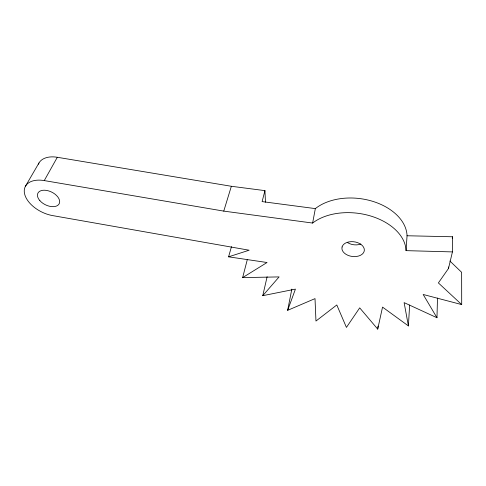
<?xml version="1.0" encoding="UTF-8"?>
<svg xmlns="http://www.w3.org/2000/svg" width="486" height="486" viewBox="0 0 486 486"><rect width="100%" height="100%" fill="white"/><g stroke="black" fill="none" stroke-linecap="round" stroke-linejoin="round"><path stroke-width="0.73" d="M449.884 261.006L461.639 272.312L461.7 304.588L438.378 282.925L448.499 268.472L452.43 251.906L452.575 236.767L407.049 235.759A51.565 34.567 7.4 0 0 371.93 201.101A51.565 34.567 7.4 0 0 315.341 208.609L262.106 201.599L264.949 190.634L231.354 186.278L57.318 157.282A25.151 15.613 26.9 0 0 38.37 164.207M448.499 268.472L448.523 266.966M291.837 289.109L287.645 310.335L315.013 298.617L315.967 321.046L336.804 304.965L346.433 327.412L359.695 307.863L377.719 329.119L382.537 307.109L408.41 325.93L404.115 302.62L436.975 317.741L437.491 298.052M408.41 325.93L409.625 305.044M452.43 251.906L406.065 250.642L407.049 235.759M377.719 329.119L377.999 326.106M231.476 246.615L228.584 256.827L249.148 250.217L52.634 215.596A25.952 15.461 26.1 0 1 24.616 193.981A25.952 15.461 26.1 0 1 44.262 180.585L223.76 211.112L312.626 223.056L315.341 208.609M287.645 310.335L295.427 289.121L262.762 295.682L267.124 276.728M452.235 238.213L452.575 236.767M262.762 295.682L279.098 276.905L242.636 277.615L247.356 259.409M223.76 211.112L231.354 186.278M44.262 180.585L57.318 157.282M25.533 186.095L38.971 162.974M242.636 277.615L267.039 262.519L228.584 256.827M461.7 304.588L423.16 294.473L436.975 317.741M264.949 190.634L265.471 202.243M360.819 244.051A11.129 7.424 7.5 0 1 347.472 242.55M312.626 223.056A52.512 34.433 7.7 0 1 370.217 215.869A52.512 34.433 7.7 0 1 406.065 250.642M342.065 246.973L341.931 248.899A11.293 7.399 7.7 0 0 358.729 255.994A11.293 7.399 7.7 0 0 359.579 243.535A11.293 7.399 7.7 0 0 342.065 246.973M39.864 200.633A11.883 7.077 26.1 0 0 58.903 204.223A11.883 7.077 26.1 0 0 46.887 190.476A11.883 7.077 26.1 0 0 39.864 200.633"/></g></svg>
